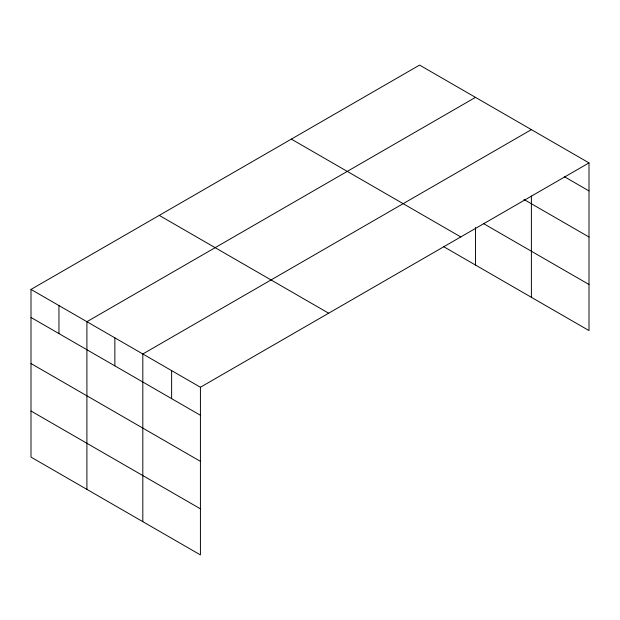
<?xml version="1.0" encoding="UTF-8"?>
<svg xmlns="http://www.w3.org/2000/svg" width="620" height="620" viewBox="0 0 620 620"><rect width="100%" height="100%" fill="white"/><g stroke="black" fill="none" stroke-linecap="round" stroke-linejoin="round"><path stroke-width="0.93" d="M531.394 196.075L531.394 297.321M31 289.424L200.423 387.244L200.423 554.915L31 457.103L31 289.424L419.577 65.085L589 162.897L589 330.576L443.424 246.528M475.486 97.363L86.909 321.703L86.909 489.382M531.394 129.642L142.817 353.981L142.817 521.66M200.423 387.244L589 162.897M564.316 176.677L589 190.929M523.993 199.485L589 237.011M483.709 223.704L589 284.495M291.346 139.113L460.768 236.933M159.232 215.388L328.654 313.209M31 317.456L200.423 415.268M31 363.537L200.423 461.357M31 411.021L200.423 508.834M475.486 227.594L475.486 265.042M171.624 370.613L171.624 398.644M114.863 337.846L114.863 365.878M58.954 305.567L58.954 333.599"/></g></svg>
